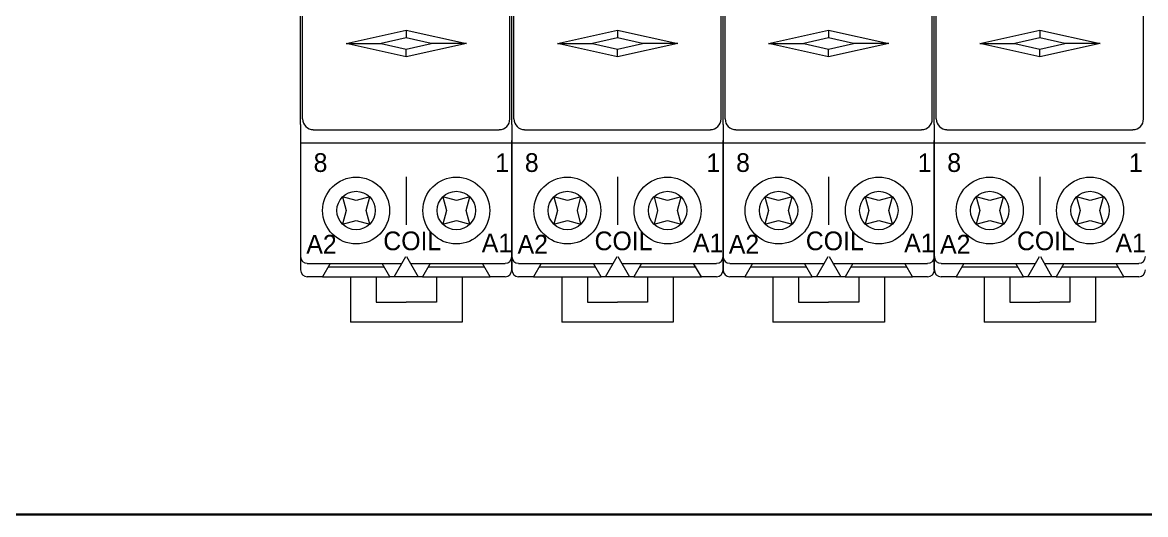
# Model space of a CAD drawing. Header units: millimetres. Extents: x -6000 to 26000, y -6000 to 26000.
# Drawn here: x 85.95 to 97.63, y -4982.43 to -4977.31 of the extents above; entities that cross this region are included whole.
import ezdxf

# ---------------------------------------------------------------- set-up
doc = ezdxf.new("R2010")
doc.units = ezdxf.units.MM
doc.header["$MEASUREMENT"] = 0
for name, color, linetype, lineweight in [('Чертеж и Рисунок_Ном._пера__1', 7, 'Continuous', 15), ('Чертеж и Рисунок_Ном._пера__21', 7, 'Continuous', 30), ('Чертеж и Рисунок_Ном._пера__7', 7, 'Continuous', 15)]:
    doc.layers.add(name, color=color, linetype=linetype, lineweight=lineweight)
doc.styles.add('СГЕНЕРИР_СТИЛЬ_2', font='')
doc.styles.get('СГЕНЕРИР_СТИЛЬ_2').set_extended_font_data('Arial')

msp = doc.modelspace()

# ---------------------------------------------------------------- linework, layer by layer
at = {"layer": 'Чертеж и Рисунок_Ном._пера__21', "color": 7, "linetype": 'Continuous', "lineweight": 30}
msp.add_line((85.187, -4982.433), (153.36, -4982.433), dxfattribs=at)
at = {"layer": 'Чертеж и Рисунок_Ном._пера__7', "color": 7, "linetype": 'Continuous', "lineweight": 15}
for p, q in [((91.038, -4978.371), (91.038, -4974.726)), ((93.235, -4978.371), (93.235, -4974.726)), ((95.433, -4978.371), (95.433, -4974.726)), ((88.861, -4977.522), (88.861, -4976.966)), ((91.017, -4977.522), (91.017, -4976.966)), ((91.059, -4977.522), (91.059, -4976.966)), ((93.215, -4977.522), (93.215, -4976.966)), ((93.256, -4977.522), (93.256, -4976.966)), ((95.412, -4977.522), (95.412, -4976.966)), ((95.454, -4977.522), (95.454, -4976.966)), ((97.61, -4977.522), (97.61, -4976.966)), ((88.84, -4978.371), (88.84, -4977.05)), ((91.038, -4978.371), (91.038, -4977.05)), ((93.235, -4978.371), (93.235, -4977.05)), ((95.433, -4978.371), (95.433, -4977.05)), ((89.313, -4977.529), (89.939, -4977.39)), ((89.939, -4977.39), (90.565, -4977.529)), ((89.939, -4977.39), (89.939, -4977.472)), ((91.511, -4977.529), (92.137, -4977.39)), ((92.137, -4977.39), (92.763, -4977.529)), ((92.137, -4977.39), (92.137, -4977.472)), ((93.708, -4977.529), (94.334, -4977.39)), ((94.334, -4977.39), (94.96, -4977.529)), ((94.334, -4977.39), (94.334, -4977.472)), ((95.906, -4977.529), (96.532, -4977.39)), ((96.532, -4977.39), (97.158, -4977.529)), ((96.532, -4977.39), (96.532, -4977.472)), ((89.939, -4977.472), (89.679, -4977.529)), ((90.198, -4977.529), (89.939, -4977.472)), ((92.137, -4977.472), (91.877, -4977.529)), ((92.396, -4977.529), (92.137, -4977.472)), ((94.334, -4977.472), (94.075, -4977.529)), ((94.594, -4977.529), (94.334, -4977.472)), ((96.532, -4977.472), (96.272, -4977.529)), ((96.792, -4977.529), (96.532, -4977.472)), ((88.861, -4978.315), (88.861, -4977.522)), ((89.939, -4977.669), (89.313, -4977.529)), ((89.313, -4977.529), (89.679, -4977.529)), ((89.679, -4977.529), (89.939, -4977.587)), ((90.565, -4977.529), (89.939, -4977.669)), ((89.939, -4977.587), (90.198, -4977.529)), ((89.939, -4977.669), (89.939, -4977.587)), ((90.565, -4977.529), (90.198, -4977.529)), ((91.017, -4978.315), (91.017, -4977.522)), ((91.059, -4978.315), (91.059, -4977.522)), ((92.137, -4977.669), (91.511, -4977.529)), ((91.511, -4977.529), (91.877, -4977.529)), ((91.877, -4977.529), (92.137, -4977.587)), ((92.763, -4977.529), (92.137, -4977.669)), ((92.137, -4977.587), (92.396, -4977.529)), ((92.137, -4977.669), (92.137, -4977.587)), ((92.763, -4977.529), (92.396, -4977.529)), ((93.215, -4978.315), (93.215, -4977.522)), ((93.256, -4978.315), (93.256, -4977.522)), ((94.334, -4977.669), (93.708, -4977.529)), ((93.708, -4977.529), (94.075, -4977.529)), ((94.075, -4977.529), (94.334, -4977.587)), ((94.96, -4977.529), (94.334, -4977.669)), ((94.334, -4977.587), (94.594, -4977.529)), ((94.334, -4977.669), (94.334, -4977.587)), ((94.96, -4977.529), (94.594, -4977.529)), ((95.412, -4978.315), (95.412, -4977.522)), ((95.454, -4978.315), (95.454, -4977.522)), ((96.532, -4977.669), (95.906, -4977.529)), ((95.906, -4977.529), (96.272, -4977.529)), ((96.272, -4977.529), (96.532, -4977.587)), ((97.158, -4977.529), (96.532, -4977.669)), ((96.532, -4977.587), (96.792, -4977.529)), ((96.532, -4977.669), (96.532, -4977.587)), ((97.158, -4977.529), (96.792, -4977.529)), ((97.61, -4978.315), (97.61, -4977.522)), ((88.84, -4978.371), (88.84, -4979.887)), ((88.972, -4978.427), (90.906, -4978.427)), ((91.038, -4978.371), (91.038, -4979.887)), ((91.038, -4978.371), (91.038, -4979.887)), ((91.17, -4978.427), (93.103, -4978.427)), ((93.235, -4978.371), (93.235, -4979.887)), ((93.235, -4978.371), (93.235, -4979.887)), ((93.368, -4978.427), (95.301, -4978.427)), ((95.433, -4978.371), (95.433, -4979.887)), ((95.433, -4978.371), (95.433, -4979.887)), ((95.565, -4978.427), (97.499, -4978.427)), ((88.84, -4978.538), (88.84, -4978.62)), ((91.038, -4978.62), (91.038, -4978.538)), ((91.038, -4978.538), (91.038, -4978.62)), ((93.235, -4978.62), (93.235, -4978.538)), ((93.235, -4978.538), (93.235, -4978.62)), ((95.433, -4978.62), (95.433, -4978.538)), ((95.433, -4978.538), (95.433, -4978.62)), ((91.038, -4978.566), (88.84, -4978.566)), ((91.038, -4978.566), (88.84, -4978.566)), ((88.84, -4978.62), (88.84, -4979.748)), ((93.235, -4978.566), (91.038, -4978.566)), ((93.235, -4978.566), (91.038, -4978.566)), ((91.038, -4979.748), (91.038, -4978.62)), ((91.038, -4978.62), (91.038, -4979.748)), ((95.433, -4978.566), (93.235, -4978.566)), ((95.433, -4978.566), (93.235, -4978.566)), ((93.235, -4979.748), (93.235, -4978.62)), ((93.235, -4978.62), (93.235, -4979.748)), ((97.631, -4978.566), (95.433, -4978.566)), ((97.631, -4978.566), (95.433, -4978.566)), ((95.433, -4979.748), (95.433, -4978.62)), ((95.433, -4978.62), (95.433, -4979.748)), ((89.939, -4978.919), (89.939, -4979.417)), ((92.137, -4978.919), (92.137, -4979.417)), ((94.334, -4978.919), (94.334, -4979.417)), ((96.532, -4978.919), (96.532, -4979.417)), ((89.276, -4979.127), (89.313, -4979.268)), ((89.417, -4979.164), (89.276, -4979.127)), ((89.559, -4979.127), (89.417, -4979.164)), ((89.521, -4979.268), (89.559, -4979.127)), ((90.46, -4979.164), (90.319, -4979.127)), ((90.319, -4979.127), (90.357, -4979.268)), ((90.602, -4979.127), (90.46, -4979.164)), ((90.564, -4979.268), (90.602, -4979.127)), ((91.473, -4979.127), (91.511, -4979.268)), ((91.615, -4979.164), (91.473, -4979.127)), ((91.757, -4979.127), (91.615, -4979.164)), ((91.719, -4979.268), (91.757, -4979.127)), ((92.658, -4979.164), (92.517, -4979.127)), ((92.517, -4979.127), (92.554, -4979.268)), ((92.8, -4979.127), (92.658, -4979.164)), ((92.762, -4979.268), (92.8, -4979.127)), ((93.671, -4979.127), (93.709, -4979.268)), ((93.813, -4979.164), (93.671, -4979.127)), ((93.954, -4979.127), (93.813, -4979.164)), ((93.916, -4979.268), (93.954, -4979.127)), ((94.856, -4979.164), (94.714, -4979.127)), ((94.714, -4979.127), (94.752, -4979.268)), ((94.998, -4979.127), (94.856, -4979.164)), ((94.96, -4979.268), (94.998, -4979.127)), ((95.869, -4979.127), (95.907, -4979.268)), ((96.01, -4979.164), (95.869, -4979.127)), ((96.152, -4979.127), (96.01, -4979.164)), ((96.114, -4979.268), (96.152, -4979.127)), ((97.054, -4979.164), (96.912, -4979.127)), ((96.912, -4979.127), (96.95, -4979.268)), ((97.195, -4979.127), (97.054, -4979.164)), ((97.157, -4979.268), (97.195, -4979.127)), ((89.313, -4979.268), (89.276, -4979.41)), ((89.276, -4979.41), (89.417, -4979.372)), ((89.417, -4979.372), (89.559, -4979.41)), ((89.559, -4979.41), (89.521, -4979.268)), ((90.357, -4979.268), (90.319, -4979.41)), ((90.319, -4979.41), (90.46, -4979.372)), ((90.46, -4979.372), (90.602, -4979.41)), ((90.602, -4979.41), (90.564, -4979.268)), ((91.511, -4979.268), (91.473, -4979.41)), ((91.473, -4979.41), (91.615, -4979.372)), ((91.615, -4979.372), (91.757, -4979.41)), ((91.757, -4979.41), (91.719, -4979.268)), ((92.554, -4979.268), (92.517, -4979.41)), ((92.517, -4979.41), (92.658, -4979.372)), ((92.658, -4979.372), (92.8, -4979.41)), ((92.8, -4979.41), (92.762, -4979.268)), ((93.709, -4979.268), (93.671, -4979.41)), ((93.671, -4979.41), (93.813, -4979.372)), ((93.813, -4979.372), (93.954, -4979.41)), ((93.954, -4979.41), (93.916, -4979.268)), ((94.752, -4979.268), (94.714, -4979.41)), ((94.714, -4979.41), (94.856, -4979.372)), ((94.856, -4979.372), (94.998, -4979.41)), ((94.998, -4979.41), (94.96, -4979.268)), ((95.907, -4979.268), (95.869, -4979.41)), ((95.869, -4979.41), (96.01, -4979.372)), ((96.01, -4979.372), (96.152, -4979.41)), ((96.152, -4979.41), (96.114, -4979.268)), ((96.95, -4979.268), (96.912, -4979.41)), ((96.912, -4979.41), (97.054, -4979.372)), ((97.054, -4979.372), (97.195, -4979.41)), ((97.195, -4979.41), (97.157, -4979.268)), ((88.84, -4979.748), (88.84, -4979.887)), ((88.909, -4979.818), (89.894, -4979.818)), ((89.146, -4979.818), (89.066, -4979.957)), ((89.769, -4979.957), (89.688, -4979.818)), ((89.814, -4979.957), (89.934, -4979.748)), ((89.943, -4979.748), (90.064, -4979.957)), ((89.984, -4979.818), (90.968, -4979.818)), ((90.189, -4979.818), (90.109, -4979.957)), ((90.812, -4979.957), (90.732, -4979.818)), ((91.038, -4979.887), (91.038, -4979.748)), ((91.038, -4979.748), (91.038, -4979.887)), ((91.107, -4979.818), (92.092, -4979.818)), ((91.344, -4979.818), (91.263, -4979.957)), ((91.966, -4979.957), (91.886, -4979.818)), ((92.011, -4979.957), (92.132, -4979.748)), ((92.141, -4979.748), (92.262, -4979.957)), ((92.181, -4979.818), (93.166, -4979.818)), ((92.387, -4979.818), (92.307, -4979.957)), ((93.01, -4979.957), (92.929, -4979.818)), ((93.235, -4979.887), (93.235, -4979.748)), ((93.235, -4979.748), (93.235, -4979.887)), ((93.305, -4979.818), (94.289, -4979.818)), ((93.541, -4979.818), (93.461, -4979.957)), ((94.164, -4979.957), (94.084, -4979.818)), ((94.209, -4979.957), (94.33, -4979.748)), ((94.339, -4979.748), (94.46, -4979.957)), ((94.379, -4979.818), (95.364, -4979.818)), ((94.585, -4979.818), (94.504, -4979.957)), ((95.208, -4979.957), (95.127, -4979.818)), ((95.433, -4979.887), (95.433, -4979.748)), ((95.433, -4979.748), (95.433, -4979.887)), ((95.503, -4979.818), (96.487, -4979.818)), ((95.739, -4979.818), (95.659, -4979.957)), ((96.362, -4979.957), (96.282, -4979.818)), ((96.407, -4979.957), (96.527, -4979.748)), ((96.537, -4979.748), (96.657, -4979.957)), ((96.577, -4979.818), (97.561, -4979.818)), ((96.782, -4979.818), (96.702, -4979.957)), ((97.405, -4979.957), (97.325, -4979.818)), ((89.066, -4979.957), (88.909, -4979.957)), ((89.066, -4979.957), (89.769, -4979.957)), ((89.712, -4979.859), (89.122, -4979.859)), ((89.359, -4979.957), (89.359, -4980.429)), ((89.626, -4979.957), (89.626, -4980.221)), ((89.814, -4979.957), (89.769, -4979.957)), ((90.064, -4979.957), (89.814, -4979.957)), ((90.109, -4979.957), (90.064, -4979.957)), ((90.109, -4979.957), (90.812, -4979.957)), ((90.756, -4979.859), (90.165, -4979.859)), ((90.252, -4979.957), (90.252, -4980.221)), ((90.519, -4979.957), (90.519, -4980.429)), ((90.968, -4979.957), (90.812, -4979.957)), ((91.263, -4979.957), (91.107, -4979.957)), ((91.263, -4979.957), (91.966, -4979.957)), ((91.91, -4979.859), (91.32, -4979.859)), ((91.557, -4979.957), (91.557, -4980.429)), ((91.824, -4979.957), (91.824, -4980.221)), ((92.011, -4979.957), (91.966, -4979.957)), ((92.262, -4979.957), (92.011, -4979.957)), ((92.307, -4979.957), (92.262, -4979.957)), ((92.307, -4979.957), (93.01, -4979.957)), ((92.954, -4979.859), (92.363, -4979.859)), ((92.45, -4979.957), (92.45, -4980.221)), ((92.717, -4979.957), (92.717, -4980.429)), ((93.166, -4979.957), (93.01, -4979.957)), ((93.461, -4979.957), (93.305, -4979.957)), ((93.461, -4979.957), (94.164, -4979.957)), ((94.108, -4979.859), (93.517, -4979.859)), ((93.754, -4979.957), (93.754, -4980.429)), ((94.021, -4979.957), (94.021, -4980.221)), ((94.209, -4979.957), (94.164, -4979.957)), ((94.46, -4979.957), (94.209, -4979.957)), ((94.504, -4979.957), (94.46, -4979.957)), ((94.504, -4979.957), (95.208, -4979.957)), ((95.151, -4979.859), (94.561, -4979.859)), ((94.647, -4979.957), (94.647, -4980.221)), ((94.914, -4979.957), (94.914, -4980.429)), ((95.364, -4979.957), (95.208, -4979.957)), ((95.659, -4979.957), (95.503, -4979.957)), ((95.659, -4979.957), (96.362, -4979.957)), ((96.306, -4979.859), (95.715, -4979.859)), ((95.952, -4979.957), (95.952, -4980.429)), ((96.219, -4979.957), (96.219, -4980.221)), ((96.407, -4979.957), (96.362, -4979.957)), ((96.657, -4979.957), (96.407, -4979.957)), ((96.702, -4979.957), (96.657, -4979.957)), ((96.702, -4979.957), (97.405, -4979.957)), ((97.349, -4979.859), (96.758, -4979.859)), ((96.845, -4979.957), (96.845, -4980.221)), ((97.112, -4979.957), (97.112, -4980.429)), ((97.561, -4979.957), (97.405, -4979.957)), ((89.626, -4980.221), (89.939, -4980.221)), ((90.252, -4980.221), (89.939, -4980.221)), ((91.824, -4980.221), (92.137, -4980.221)), ((92.45, -4980.221), (92.137, -4980.221)), ((94.021, -4980.221), (94.334, -4980.221)), ((94.647, -4980.221), (94.334, -4980.221)), ((96.219, -4980.221), (96.532, -4980.221)), ((96.845, -4980.221), (96.532, -4980.221)), ((90.519, -4980.429), (89.359, -4980.429)), ((92.717, -4980.429), (91.557, -4980.429)), ((94.914, -4980.429), (93.754, -4980.429)), ((97.112, -4980.429), (95.952, -4980.429))]:
    msp.add_line(p, q, dxfattribs=at)
for centre, radius in [((89.417, -4979.268), 0.348), ((90.46, -4979.268), 0.348), ((91.615, -4979.268), 0.348), ((92.658, -4979.268), 0.348), ((93.813, -4979.268), 0.348), ((94.856, -4979.268), 0.348), ((96.01, -4979.268), 0.348), ((97.054, -4979.268), 0.348), ((89.417, -4979.268), 0.2), ((90.46, -4979.268), 0.2), ((91.615, -4979.268), 0.2), ((92.658, -4979.268), 0.2), ((93.813, -4979.268), 0.2), ((94.856, -4979.268), 0.2), ((96.01, -4979.268), 0.2), ((97.054, -4979.268), 0.2)]:
    msp.add_circle(centre, radius, dxfattribs=at)
for centre, radius, start, end in [((88.972, -4978.315), 0.111, 180, 270), ((90.906, -4978.315), 0.111, 270, 0), ((91.17, -4978.315), 0.111, 180, 270), ((93.103, -4978.315), 0.111, 270, 0), ((93.368, -4978.315), 0.111, 180, 270), ((95.301, -4978.315), 0.111, 270, 0), ((95.565, -4978.315), 0.111, 180, 270), ((97.499, -4978.315), 0.111, 270, 0), ((88.909, -4979.748), 0.0695, 180, 270), ((90.968, -4979.748), 0.0695, 270, 0), ((91.107, -4979.748), 0.0695, 180, 270), ((93.166, -4979.748), 0.0695, 270, 0), ((93.305, -4979.748), 0.0695, 180, 270), ((95.364, -4979.748), 0.0695, 270, 0), ((95.503, -4979.748), 0.0695, 180, 270), ((97.561, -4979.748), 0.0695, 270, 0), ((88.909, -4979.887), 0.0695, 180, 270), ((90.968, -4979.887), 0.0695, 270, 0), ((91.107, -4979.887), 0.0695, 180, 270), ((93.166, -4979.887), 0.0695, 270, 0), ((93.305, -4979.887), 0.0695, 180, 270), ((95.364, -4979.887), 0.0695, 270, 0), ((95.503, -4979.887), 0.0695, 180, 270), ((97.561, -4979.887), 0.0695, 270, 0)]:
    msp.add_arc(centre, radius, start, end, dxfattribs=at)

# ---------------------------------------------------------------- texts
at = {"layer": 'Чертеж и Рисунок_Ном._пера__1', "color": 7, "linetype": 'Continuous', "lineweight": 15, "char_height": 0.19474, "attachment_point": 7, "style": 'СГЕНЕРИР_СТИЛЬ_2'}
for s, insert in [('\\A1;{\\W0.950000x;\\pql;\\fArial|b0|i0|c204|p38;8}', (88.975, -4978.869)), ('\\A1;{\\W0.950000x;\\pql;\\fArial|b0|i0|c204|p38;1}', (90.865, -4978.868)), ('\\A1;{\\W0.950000x;\\pql;\\fArial|b0|i0|c204|p38;8}', (91.173, -4978.869)), ('\\A1;{\\W0.950000x;\\pql;\\fArial|b0|i0|c204|p38;1}', (93.062, -4978.868)), ('\\A1;{\\W0.950000x;\\pql;\\fArial|b0|i0|c204|p38;8}', (93.371, -4978.869)), ('\\A1;{\\W0.950000x;\\pql;\\fArial|b0|i0|c204|p38;1}', (95.26, -4978.868)), ('\\A1;{\\W0.950000x;\\pql;\\fArial|b0|i0|c204|p38;8}', (95.568, -4978.869)), ('\\A1;{\\W0.950000x;\\pql;\\fArial|b0|i0|c204|p38;1}', (97.458, -4978.868)), ('\\A1;{\\W0.950000x;\\pql;\\fArial|b0|i0|c204|p38;COIL}', (89.7, -4979.684)), ('\\A1;{\\W0.950000x;\\pql;\\fArial|b0|i0|c204|p38;COIL}', (91.898, -4979.684)), ('\\A1;{\\W0.950000x;\\pql;\\fArial|b0|i0|c204|p38;COIL}', (94.096, -4979.684)), ('\\A1;{\\W0.950000x;\\pql;\\fArial|b0|i0|c204|p38;COIL}', (96.293, -4979.684)), ('\\A1;{\\W0.950000x;\\pql;\\fArial|b0|i0|c204|p38;A2}', (88.899, -4979.716)), ('\\A1;{\\W0.950000x;\\pql;\\fArial|b0|i0|c204|p38;A1}', (90.725, -4979.702)), ('\\A1;{\\W0.950000x;\\pql;\\fArial|b0|i0|c204|p38;A2}', (91.097, -4979.716)), ('\\A1;{\\W0.950000x;\\pql;\\fArial|b0|i0|c204|p38;A1}', (92.922, -4979.702)), ('\\A1;{\\W0.950000x;\\pql;\\fArial|b0|i0|c204|p38;A2}', (93.295, -4979.716)), ('\\A1;{\\W0.950000x;\\pql;\\fArial|b0|i0|c204|p38;A1}', (95.12, -4979.702)), ('\\A1;{\\W0.950000x;\\pql;\\fArial|b0|i0|c204|p38;A2}', (95.493, -4979.716)), ('\\A1;{\\W0.950000x;\\pql;\\fArial|b0|i0|c204|p38;A1}', (97.318, -4979.702))]:
    msp.add_mtext(s, dxfattribs=dict(at, insert=insert))

doc.saveas('drawing.dxf')
